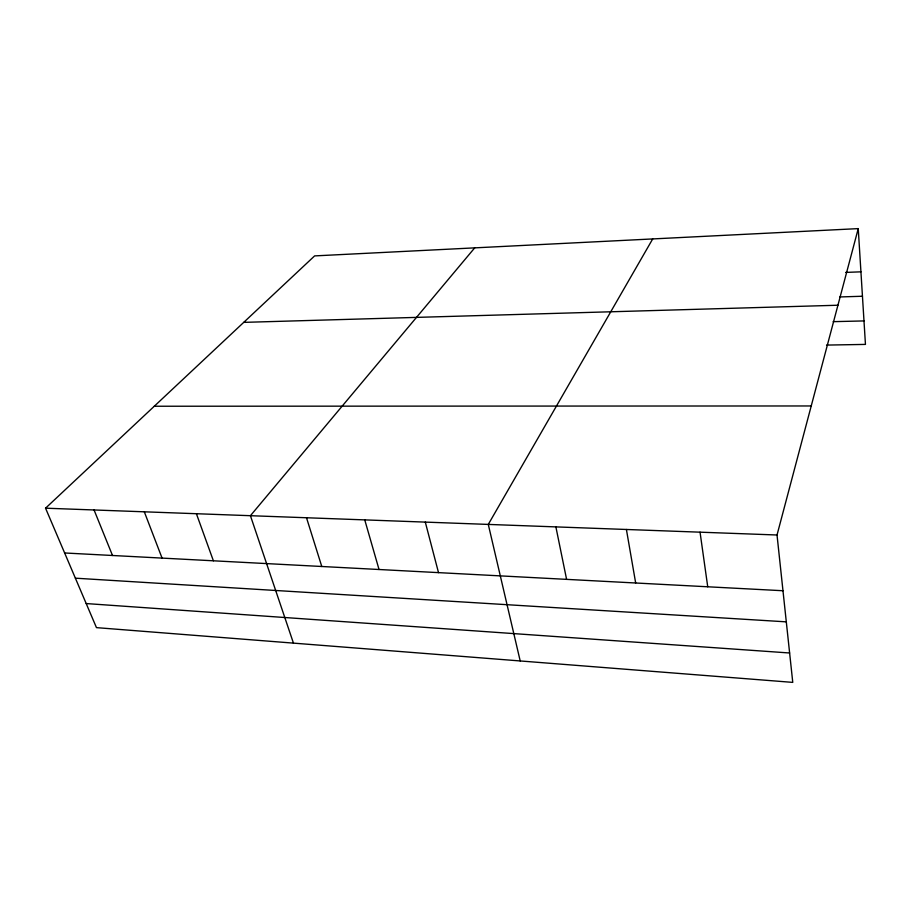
<?xml version="1.0" encoding="UTF-8"?>
<svg xmlns="http://www.w3.org/2000/svg" width="911" height="911" viewBox="0 0 911 911"><rect width="100%" height="100%" fill="white"/><g stroke="black" fill="none" stroke-linecap="round" stroke-linejoin="round"><path stroke-width="1.37" d="M777.026 534.996L858.242 228.615L314.625 255.9L45.55 508.19L96.464 627.633L792.764 682.385L777.026 534.996L45.55 508.19M652.709 238.933L488.285 524.417L520.204 660.953M474.711 247.86L250.423 515.694L293.444 643.12M845.636 272.412L860.929 271.831M839.805 296.952L862.455 296.246M243.738 322.369L837.926 305.231M833.144 321.663L863.992 320.923M826.539 345.087L865.45 344.404L858.242 228.615M154.289 406.238L811.223 405.964M64.647 552.977L782.97 590.738M75.385 578.178L786.295 621.849M86.203 603.56L789.621 652.993M94.061 509.966L112.508 555.494M144.314 511.811L162.067 558.101M196.4 513.713L213.39 560.8M306.506 517.755L321.777 566.494M364.753 519.885L379.033 569.5M425.3 522.105L438.51 572.632M555.881 526.888L566.596 579.362M626.404 529.473L635.673 582.994M700.047 532.172L707.733 586.786"/></g></svg>
